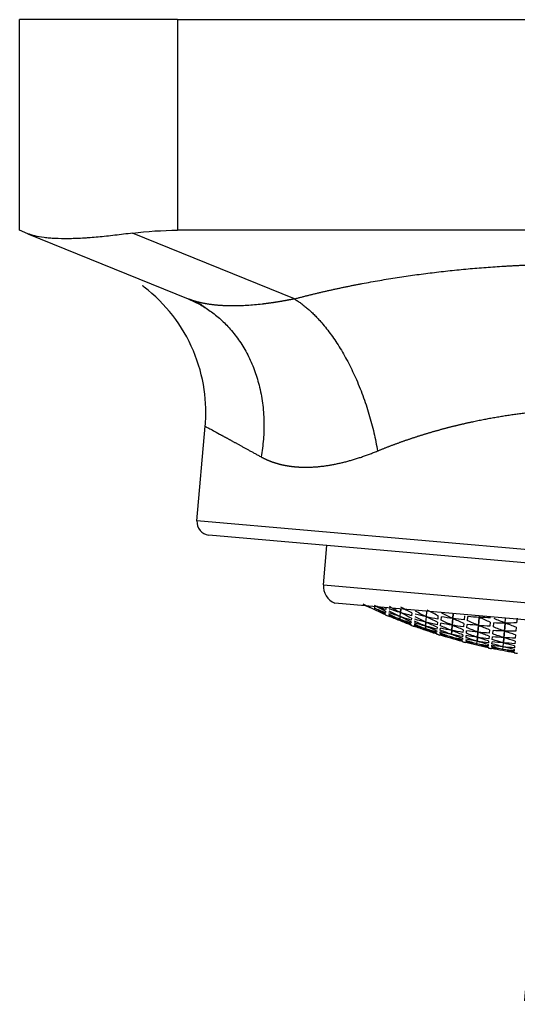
# Model space of a CAD drawing. Extents: x 2340 to 3468, y 0 to 827.
# Drawn here: x 2947.06 to 2965.98, y 244.21 to 281.18 of the extents above; entities that cross this region are included whole.
import ezdxf

# ---------------------------------------------------------------- set-up
doc = ezdxf.new("R2010")
doc.units = 0
doc.header["$LTSCALE"] = 3
doc.header["$MEASUREMENT"] = 0
doc.header["$PDMODE"] = 3
doc.header["$PDSIZE"] = -10
doc.layers.get('0').update_dxf_attribs({"linetype": 'CONTINUOUS'})
doc.layers.get('DEFPOINTS').update_dxf_attribs({"linetype": 'CONTINUOUS'})
doc.layers.add('1', color=7, linetype='CONTINUOUS')
doc.styles.add('Daelim Dimension', font='NanumGothic.ttf')
doc.dimstyles.new('DEFAULT', dxfattribs={"dimscale": 2, "dimtxt": 2, "dimasz": 2, "dimexe": 0, "dimexo": 2, "dimgap": 1, "dimtad": 1, "dimdec": 1, "dimzin": 9, "dimdsep": 46, "dimtxsty": 'Daelim Dimension', "dimcen": 0.5, "dimclrd": 252, "dimclre": 252, "dimclrt": 3, "dimadec": 1, "dimazin": 0, "dimtfac": 1, "dimtdec": 1, "dimtix": 1, "dimtmove": 0, "dimatfit": 3, "dimfxl": 1, "dimtolj": 1, "dimtzin": 1, "dimlwd": 9, "dimlwe": 9, "dimarcsym": 0})

# ---------------------------------------------------------------- blocks, each defined once
blk = doc.blocks.new('*D10')
at = {"color": 5, "lineweight": 9, "ltscale": 0.5, "transparency": 16777216}
for p, q in [((2967.377, 252.699), (2967.377, 159.568)), ((2966.614, 248.234), (2958.889, 159.939))]:
    blk.add_line(p, q, dxfattribs=at)
blk.add_arc((2967.377, 256.96), 97.392, 267.35337, 267.64663, dxfattribs=at)
at = {"color": 5, "ltscale": 0.5, "transparency": 16777216}
for points in [[(2962.836, 159.007), (2962.925, 160.337), (2958.889, 159.939)], [(2963.392, 160.317), (2963.365, 158.984), (2967.377, 159.568)]]:
    blk.add_solid(points, dxfattribs=at)
at = {"layer": 'DEFPOINTS', "color": 0, "ltscale": 0.5, "transparency": 16777216}
for p in [(2967.983, 263.882), (2967.377, 256.96), (2967.377, 256.699), (2966.963, 252.219), (2961.715, 159.733)]:
    blk.add_point(p, dxfattribs=at)
at = {"color": 7, "ltscale": 0.5, "transparency": 16777216, "insert": (2963.465, 167.34), "char_height": 10, "attachment_point": 5, "rotation": 357.5, "style": 'Daelim Dimension'}
blk.add_mtext('\\A1;5.0°', dxfattribs=at)

msp = doc.modelspace()

# ---------------------------------------------------------------- linework, layer by layer
at = {"layer": '1', "color": 7, "linetype": 'Continuous', "lineweight": 18}
for p, q in [((2953.062, 281.182), (2947.062, 281.182)), ((2947.062, 273.182), (2947.062, 281.182)), ((2953.062, 281.182), (3066.062, 281.182)), ((2947.381, 273.053), (2947.062, 273.182)), ((2947.381, 273.053), (2953.468, 270.58)), ((3026.643, 273.182), (2953.062, 273.182)), ((2953.804, 262.157), (2954.118, 265.745)), ((2981.105, 259.266), (2954.259, 261.615)), ((2958.611, 259.728), (2958.742, 261.223)), ((2976.003, 257.544), (2959.036, 259.029)), ((2960.541, 258.839), (2960.536, 258.788)), ((2960.541, 258.839), (2960.536, 258.788)), ((2960.546, 258.897), (2960.541, 258.839)), ((2960.546, 258.897), (2960.541, 258.839)), ((2960.978, 258.864), (2960.971, 258.787)), ((2961.53, 258.675), (2961.542, 258.809)), ((2961.542, 258.809), (2961.53, 258.675)), ((2961.542, 258.809), (2961.53, 258.675)), ((2961.53, 258.675), (2961.542, 258.809)), ((2960.954, 258.593), (2960.954, 258.595)), ((2960.957, 258.633), (2960.955, 258.607)), ((2960.965, 258.723), (2960.961, 258.671)), ((2961.504, 258.369), (2961.508, 258.42)), ((2961.504, 258.369), (2961.508, 258.42)), ((2961.517, 258.521), (2961.508, 258.42)), ((2961.508, 258.42), (2961.517, 258.521)), ((2961.517, 258.521), (2961.508, 258.42)), ((2961.508, 258.42), (2961.517, 258.521)), ((2961.517, 258.521), (2961.53, 258.675)), ((2961.517, 258.521), (2961.53, 258.675)), ((2961.947, 258.466), (2961.94, 258.39)), ((2961.963, 258.658), (2961.955, 258.555)), ((2962.502, 258.307), (2962.52, 258.511)), ((2962.502, 258.307), (2962.52, 258.511)), ((2962.52, 258.511), (2962.538, 258.722)), ((2962.52, 258.511), (2962.538, 258.722)), ((2962.958, 258.554), (2962.947, 258.426)), ((2963.078, 258.384), (2963.089, 258.512)), ((2963.496, 258.195), (2963.518, 258.449)), ((2963.518, 258.449), (2963.496, 258.195)), ((2963.518, 258.449), (2963.496, 258.195)), ((2963.496, 258.195), (2963.518, 258.449)), ((2963.518, 258.449), (2963.534, 258.635)), ((2963.534, 258.635), (2963.518, 258.449)), ((2963.534, 258.635), (2963.518, 258.449)), ((2963.518, 258.449), (2963.534, 258.635)), ((2963.962, 258.554), (2963.949, 258.4)), ((2964.08, 258.364), (2964.093, 258.518)), ((2964.499, 258.184), (2964.526, 258.49)), ((2964.526, 258.49), (2964.499, 258.184)), ((2964.526, 258.49), (2964.499, 258.184)), ((2964.499, 258.184), (2964.526, 258.49)), ((2964.531, 258.548), (2964.526, 258.49)), ((2964.526, 258.49), (2964.531, 258.548)), ((2964.526, 258.49), (2964.531, 258.548)), ((2964.531, 258.548), (2964.526, 258.49)), ((2965.511, 258.275), (2965.527, 258.461)), ((2965.511, 258.275), (2965.527, 258.461)), ((2965.962, 258.463), (2965.946, 258.282)), ((2961.923, 258.199), (2961.924, 258.201)), ((2961.927, 258.239), (2961.925, 258.213)), ((2961.935, 258.327), (2961.93, 258.276)), ((2962.476, 258.006), (2962.48, 258.056)), ((2962.476, 258.006), (2962.48, 258.056)), ((2962.489, 258.156), (2962.48, 258.056)), ((2962.489, 258.156), (2962.48, 258.056)), ((2962.502, 258.307), (2962.489, 258.156)), ((2962.489, 258.156), (2962.502, 258.307)), ((2962.489, 258.156), (2962.502, 258.307)), ((2962.502, 258.307), (2962.489, 258.156)), ((2962.921, 258.123), (2962.914, 258.048)), ((2962.937, 258.312), (2962.928, 258.211)), ((2963.045, 258.006), (2963.051, 258.081)), ((2963.059, 258.169), (2963.068, 258.27)), ((2963.496, 258.195), (2963.478, 257.994)), ((2963.478, 257.994), (2963.496, 258.195)), ((2963.496, 258.195), (2963.478, 257.994)), ((2963.478, 257.994), (2963.496, 258.195)), ((2963.936, 258.259), (2963.925, 258.133)), ((2964.057, 258.098), (2964.068, 258.224)), ((2964.499, 258.184), (2964.477, 257.932)), ((2964.477, 257.932), (2964.499, 258.184)), ((2964.477, 257.932), (2964.499, 258.184)), ((2964.499, 258.184), (2964.477, 257.932)), ((2964.944, 258.309), (2964.931, 258.156)), ((2965.063, 258.128), (2965.076, 258.28)), ((2965.511, 258.275), (2965.484, 257.97)), ((2965.484, 257.97), (2965.511, 258.275)), ((2965.511, 258.275), (2965.484, 257.97)), ((2965.484, 257.97), (2965.511, 258.275)), ((2965.931, 258.116), (2965.918, 257.965)), ((2962.897, 257.86), (2962.898, 257.861)), ((2962.901, 257.898), (2962.899, 257.874)), ((2962.908, 257.985), (2962.904, 257.936)), ((2963.035, 257.894), (2963.039, 257.944)), ((2963.452, 257.696), (2963.457, 257.746)), ((2963.452, 257.696), (2963.457, 257.746)), ((2963.478, 257.994), (2963.465, 257.845)), ((2963.465, 257.845), (2963.478, 257.994)), ((2963.478, 257.994), (2963.465, 257.845)), ((2963.465, 257.845), (2963.478, 257.994)), ((2963.887, 257.697), (2963.883, 257.647)), ((2963.899, 257.833), (2963.892, 257.758)), ((2963.915, 258.02), (2963.907, 257.92)), ((2964.024, 257.723), (2964.03, 257.798)), ((2964.038, 257.885), (2964.047, 257.985)), ((2964.446, 257.585), (2964.459, 257.733)), ((2964.459, 257.733), (2964.446, 257.585)), ((2964.459, 257.733), (2964.446, 257.585)), ((2964.446, 257.585), (2964.459, 257.733)), ((2964.459, 257.733), (2964.477, 257.932)), ((2964.477, 257.932), (2964.459, 257.733)), ((2964.459, 257.733), (2964.477, 257.932)), ((2964.477, 257.932), (2964.459, 257.733)), ((2964.898, 257.78), (2964.889, 257.68)), ((2964.919, 258.017), (2964.908, 257.892)), ((2965.021, 257.652), (2965.03, 257.751)), ((2965.04, 257.863), (2965.051, 257.989)), ((2965.445, 257.522), (2965.462, 257.72)), ((2965.462, 257.72), (2965.445, 257.522)), ((2965.445, 257.522), (2965.462, 257.72)), ((2965.462, 257.72), (2965.445, 257.522)), ((2965.462, 257.72), (2965.484, 257.97)), ((2965.484, 257.97), (2965.462, 257.72)), ((2965.484, 257.97), (2965.462, 257.72)), ((2965.462, 257.72), (2965.484, 257.97)), ((2965.906, 257.826), (2965.895, 257.701)), ((2963.876, 257.572), (2963.876, 257.574)), ((2963.879, 257.61), (2963.877, 257.586)), ((2964.438, 257.487), (2964.433, 257.438)), ((2964.433, 257.438), (2964.438, 257.487)), ((2964.433, 257.438), (2964.438, 257.487)), ((2964.438, 257.487), (2964.433, 257.438)), ((2964.438, 257.487), (2964.446, 257.585)), ((2964.438, 257.487), (2964.446, 257.585)), ((2964.859, 257.335), (2964.859, 257.337)), ((2964.863, 257.373), (2964.86, 257.349)), ((2964.87, 257.459), (2964.866, 257.41)), ((2964.882, 257.594), (2964.875, 257.52)), ((2964.998, 257.382), (2965.002, 257.431)), ((2965.007, 257.492), (2965.014, 257.566)), ((2965.423, 257.277), (2965.432, 257.375)), ((2965.423, 257.277), (2965.432, 257.375)), ((2965.432, 257.375), (2965.445, 257.522)), ((2965.432, 257.375), (2965.445, 257.522)), ((2965.869, 257.405), (2965.863, 257.332)), ((2965.885, 257.59), (2965.877, 257.491)), ((2965.419, 257.229), (2965.423, 257.277)), ((2965.419, 257.229), (2965.423, 257.277)), ((2965.847, 257.148), (2965.847, 257.149)), ((2965.85, 257.185), (2965.848, 257.161)), ((2965.857, 257.271), (2965.853, 257.222))]:
    msp.add_line(p, q, dxfattribs=at)
at = {"layer": '1', "color": 7, "linetype": 'Continuous', "lineweight": 13}
for p, q in [((2953.062, 281.182), (2953.062, 273.182)), ((2957.504, 270.578), (2951.359, 273.074)), ((2981.645, 259.721), (2953.804, 262.157)), ((2958.611, 259.728), (2976.543, 258.16))]:
    msp.add_line(p, q, dxfattribs=at)
at = {"layer": '1', "color": 7, "linetype": 'Continuous', "lineweight": 18}
for centre, radius, start, end in [((2954.302, 262.113), 0.5, 175, 265), ((2959.301, 259.668), 0.692, 175, 247.4981), ((2969.2, 277.501), 20.628, 246.4363, 246.8284), ((2969.2, 277.501), 20.628, 249.343, 249.7292), ((2969.2, 277.501), 20.628, 252.209, 252.5903), ((2969.2, 277.501), 20.628, 255.0421, 255.4196), ((2969.2, 277.501), 20.628, 257.8508, 258.2257), ((2969.2, 277.501), 20.628, 260.6429, 261.0161)]:
    msp.add_arc(centre, radius, start, end, dxfattribs=at)
at = {"layer": '1', "color": 7, "linetype": 'Continuous', "lineweight": 18, "extrusion": (0, 0, -1)}
for centre, major_axis, ratio, start_param, end_param in [((2953.062, 270.548), (6, 0), 0.439024, 4.424582, 4.712389), ((2967.241, 277.673), (-1.765, -20.173), 0.866025, 0.291118, 0.316999), ((2967.673, 277.635), (-1.778, -20.321), 0.866025, 0.314607, 0.34049), ((2967.673, 277.635), (1.778, 20.321), 0.866025, 3.430522, 3.4562), ((2967.241, 277.673), (1.765, 20.173), 0.866025, 3.407032, 3.432711), ((2968.104, 277.597), (1.788, 20.432), 0.866025, 3.454425, 3.48016), ((2966.81, 277.71), (1.749, 19.986), 0.866025, 3.383818, 3.409575), ((2968.535, 277.559), (1.794, 20.507), 0.866025, 3.478882, 3.504745), ((2966.379, 277.748), (1.729, 19.76), 0.866025, 3.360745, 3.386648), ((2966.196, 277.764), (-1.719, -19.652), 0.866025, 0.175596, 0.201399), ((2969.216, 277.5), (-1.798, -20.55), 0.866025, 0.343446, 0.369309), ((2969.647, 277.462), (1.796, 20.53), 0.866025, 3.485375, 3.511267), ((2967.49, 277.651), (-1.773, -20.263), 0.866025, 0.245632, 0.271056), ((2967.922, 277.613), (-1.784, -20.39), 0.866025, 0.269331, 0.294762), ((2967.059, 277.689), (-1.758, -20.098), 0.866025, 0.2222, 0.247685), ((2968.353, 277.575), (-1.792, -20.48), 0.866025, 0.293436, 0.318941), ((2966.628, 277.726), (-1.741, -19.895), 0.866025, 0.198905, 0.224511), ((2968.784, 277.538), (-1.796, -20.533), 0.866025, 0.318089, 0.343737), ((2968.353, 277.575), (1.792, 20.48), 0.866025, 3.409711, 3.435028), ((2967.059, 277.689), (1.758, 20.098), 0.866025, 3.338456, 3.363793), ((2968.784, 277.538), (1.796, 20.533), 0.866025, 3.434243, 3.459681), ((2966.628, 277.726), (1.741, 19.895), 0.866025, 3.315018, 3.340497), ((2969.216, 277.5), (1.798, 20.55), 0.866025, 3.459409, 3.485039), ((2966.196, 277.764), (1.719, 19.652), 0.866025, 3.291501, 3.317188), ((2966.445, 277.742), (-1.732, -19.797), 0.866025, 0.130201, 0.15562), ((2969.465, 277.478), (-1.797, -20.543), 0.866025, 0.299297, 0.324773), ((2966.014, 277.78), (-1.709, -19.537), 0.866025, 0.106269, 0.131947), ((2969.896, 277.44), (-1.794, -20.502), 0.866025, 0.325438, 0.351191), ((2969.896, 277.44), (1.794, 20.502), 0.866025, 3.441495, 3.467031), ((2966.014, 277.78), (1.709, 19.537), 0.866025, 3.222253, 3.247861), ((2970.328, 277.403), (1.787, 20.426), 0.866025, 3.468299, 3.494163), ((2965.832, 277.796), (-1.698, -19.414), 0.866025, 0.036652, 0.06234), ((2970.577, 277.381), (-1.782, -20.364), 0.866025, 0.308873, 0.334654), ((2970.577, 277.381), (1.782, 20.364), 0.866025, 3.424891, 3.450466), ((2965.832, 277.796), (1.698, 19.414), 0.866025, 3.152579, 3.178245), ((2965.649, 277.812), (-1.687, -19.283), 0.866025, 6.249499, 6.275337), ((2971.257, 277.321), (1.761, 20.134), 0.866025, 3.409399, 3.435147), ((2965.649, 277.812), (1.687, 19.283), 0.866025, 3.082048, 3.107907), ((2971.506, 277.3), (-1.752, -20.026), 0.866025, 0.250453, 0.27621), ((2967.922, 277.613), (1.784, 20.39), 0.866025, 3.385664, 3.410924), ((2967.49, 277.651), (1.773, 20.263), 0.866025, 3.361958, 3.387224), ((2967.739, 277.629), (-1.78, -20.341), 0.866025, 0.20118, 0.226237), ((2968.171, 277.591), (-1.789, -20.446), 0.866025, 0.22505, 0.250117), ((2967.308, 277.667), (-1.767, -20.198), 0.866025, 0.177505, 0.20262), ((2968.602, 277.554), (-1.795, -20.515), 0.866025, 0.249264, 0.2744), ((2966.877, 277.705), (-1.751, -20.017), 0.866025, 0.153895, 0.179128), ((2969.033, 277.516), (-1.798, -20.547), 0.866025, 0.27396, 0.299233), ((2968.602, 277.554), (1.795, 20.515), 0.866025, 3.365878, 3.390857), ((2967.308, 277.667), (1.767, 20.198), 0.866025, 3.294098, 3.319097), ((2969.033, 277.516), (1.798, 20.547), 0.866025, 3.390458, 3.415553), ((2966.877, 277.705), (1.751, 20.017), 0.866025, 3.270353, 3.295488), ((2969.465, 277.478), (1.797, 20.543), 0.866025, 3.415609, 3.44089), ((2966.445, 277.742), (1.732, 19.797), 0.866025, 3.246457, 3.271793), ((2966.694, 277.721), (-1.744, -19.929), 0.866025, 0.085787, 0.110903), ((2969.714, 277.456), (-1.796, -20.524), 0.866025, 0.255865, 0.281036), ((2966.263, 277.758), (-1.723, -19.692), 0.866025, 0.061459, 0.086823), ((2970.145, 277.419), (-1.79, -20.463), 0.866025, 0.281905, 0.307341), ((2970.145, 277.419), (1.79, 20.463), 0.866025, 3.398243, 3.423497), ((2966.263, 277.758), (1.723, 19.692), 0.866025, 3.177726, 3.203052), ((2970.394, 277.397), (-1.786, -20.41), 0.866025, 0.238892, 0.264088), ((2966.081, 277.774), (1.713, 19.58), 0.866025, 3.133863, 3.159303), ((2970.826, 277.359), (-1.775, -20.291), 0.866025, 0.265683, 0.291213), ((2970.826, 277.359), (1.775, 20.291), 0.866025, 3.381919, 3.407276), ((2966.081, 277.774), (1.713, 19.58), 0.866025, 3.108417, 3.133863), ((2971.075, 277.337), (-1.768, -20.205), 0.866025, 0.222829, 0.248179), ((2965.898, 277.79), (-1.702, -19.46), 0.866025, 6.205402, 6.23105), ((2965.898, 277.79), (1.702, 19.46), 0.866025, 3.038103, 3.063809), ((2971.506, 277.3), (1.752, 20.026), 0.866025, 3.366448, 3.392046), ((2968.171, 277.591), (1.789, 20.446), 0.866025, 3.34172, 3.366643), ((2967.739, 277.629), (1.78, 20.341), 0.866025, 3.31784, 3.342772), ((2967.988, 277.607), (-1.785, -20.406), 0.866025, 0.15756, 0.182324), ((2968.42, 277.57), (-1.793, -20.49), 0.866025, 0.181567, 0.206342), ((2967.557, 277.645), (-1.775, -20.285), 0.866025, 0.133686, 0.158506), ((2968.851, 277.532), (-1.797, -20.538), 0.866025, 0.205858, 0.230701), ((2967.126, 277.683), (-1.761, -20.126), 0.866025, 0.109812, 0.134747), ((2969.283, 277.494), (-1.798, -20.549), 0.866025, 0.230572, 0.255547), ((2968.42, 277.57), (1.793, 20.49), 0.866025, 3.298499, 3.32316), ((2967.988, 277.607), (1.785, 20.406), 0.866025, 3.274481, 3.299153), ((2968.851, 277.532), (1.797, 20.538), 0.866025, 3.322736, 3.347451), ((2967.557, 277.645), (1.775, 20.285), 0.866025, 3.250542, 3.275279), ((2969.283, 277.494), (1.798, 20.549), 0.866025, 3.347336, 3.372165), ((2967.126, 277.683), (1.761, 20.126), 0.866025, 3.226537, 3.251404), ((2969.714, 277.456), (1.796, 20.524), 0.866025, 3.372451, 3.397458), ((2966.694, 277.721), (1.744, 19.929), 0.866025, 3.202319, 3.22738), ((2969.532, 277.472), (-1.797, -20.539), 0.866025, 0.187743, 0.212489), ((2966.943, 277.699), (-1.754, -20.048), 0.866025, 0.042154, 0.067037), ((2969.963, 277.435), (-1.793, -20.493), 0.866025, 0.212972, 0.23791), ((2966.512, 277.736), (-1.735, -19.834), 0.866025, 0.017484, 0.042609), ((2969.963, 277.435), (1.793, 20.493), 0.866025, 3.329762, 3.354565), ((2966.943, 277.699), (1.754, 20.048), 0.866025, 3.15889, 3.183747), ((2970.394, 277.397), (1.786, 20.41), 0.866025, 3.35544, 3.380485), ((2966.512, 277.736), (-1.735, -19.834), 0.866025, 6.275555, 6.300669), ((2966.761, 277.715), (-1.746, -19.962), 0.866025, 6.257334, 6.28229), ((2970.643, 277.375), (-1.78, -20.346), 0.866025, 0.196228, 0.221254), ((2966.33, 277.752), (-1.726, -19.731), 0.866025, 6.231769, 6.257032), ((2970.643, 277.375), (1.78, 20.346), 0.866025, 3.31292, 3.337821), ((2966.761, 277.715), (1.746, 19.962), 0.866025, 3.090771, 3.115742), ((2971.075, 277.337), (1.768, 20.205), 0.866025, 3.339211, 3.364421), ((2966.33, 277.752), (1.726, 19.731), 0.866025, 3.064879, 3.090177), ((2968.237, 277.586), (-1.79, -20.459), 0.866025, 0.114586, 0.139126), ((2968.669, 277.548), (-1.795, -20.522), 0.866025, 0.1387, 0.163248), ((2967.806, 277.623), (-1.781, -20.36), 0.866025, 0.090551, 0.115146), ((2969.1, 277.51), (-1.798, -20.549), 0.866025, 0.163037, 0.187653), ((2967.375, 277.661), (-1.769, -20.223), 0.866025, 0.066457, 0.091165), ((2968.669, 277.548), (1.795, 20.522), 0.866025, 3.255822, 3.280293), ((2968.237, 277.586), (1.79, 20.459), 0.866025, 3.2317, 3.256178), ((2969.1, 277.51), (1.798, 20.549), 0.866025, 3.280109, 3.30463), ((2967.806, 277.623), (1.781, 20.36), 0.866025, 3.207602, 3.232144), ((2969.532, 277.472), (1.797, 20.539), 0.866025, 3.304706, 3.329336), ((2967.375, 277.661), (1.769, 20.223), 0.866025, 3.183382, 3.208049), ((2968.487, 277.564), (-1.794, -20.5), 0.866025, 0.072084, 0.096467), ((2968.918, 277.526), (-1.797, -20.542), 0.866025, 0.096274, 0.120661), ((2968.055, 277.601), (-1.787, -20.422), 0.866025, 0.047926, 0.07236), ((2969.349, 277.488), (-1.798, -20.548), 0.866025, 0.120632, 0.145086), ((2967.624, 277.639), (-1.777, -20.306), 0.866025, 0.023651, 0.048196), ((2969.781, 277.451), (-1.795, -20.517), 0.866025, 0.145307, 0.169887), ((2967.192, 277.677), (-1.763, -20.153), 0.866025, 6.282298, 6.307016), ((2970.212, 277.413), (-1.789, -20.45), 0.866025, 0.170449, 0.19522), ((2969.781, 277.451), (1.795, 20.517), 0.866025, 3.262402, 3.286899), ((2967.624, 277.639), (1.777, 20.306), 0.866025, 3.140712, 3.165244), ((2970.212, 277.413), (1.789, 20.45), 0.866025, 3.287377, 3.312042), ((2967.192, 277.677), (1.763, 20.153), 0.866025, 3.115987, 3.140705), ((2968.918, 277.526), (1.797, 20.542), 0.866025, 3.213528, 3.237866), ((2968.487, 277.564), (1.794, 20.5), 0.866025, 3.189333, 3.213677), ((2969.349, 277.488), (1.798, 20.548), 0.866025, 3.237836, 3.262225), ((2968.055, 277.601), (1.787, 20.422), 0.866025, 3.16511, 3.189518)]:
    msp.add_ellipse(centre, major_axis=major_axis, ratio=ratio, start_param=start_param, end_param=end_param, dxfattribs=at)
at = {"layer": '1', "color": 7, "linetype": 'Continuous', "lineweight": 18}
for points, knots in [([(2951.359, 273.074), (2951.129, 273.044), (2950.905, 273.016), (2950.469, 272.966), (2950.257, 272.943), (2949.948, 272.915), (2949.846, 272.906), (2949.696, 272.895), (2949.647, 272.892), (2949.548, 272.885), (2949.499, 272.882), (2949.259, 272.869), (2949.078, 272.862), (2948.734, 272.859), (2948.572, 272.862), (2948.344, 272.873), (2948.271, 272.878), (2948.13, 272.89), (2948.062, 272.898), (2947.87, 272.923), (2947.754, 272.944), (2947.549, 272.993), (2947.459, 273.021), (2947.381, 273.053)], [0, 0, 0, 0, 0.125, 0.125, 0.25, 0.25, 0.3125, 0.3125, 0.34375, 0.34375, 0.375, 0.375, 0.5, 0.5, 0.625, 0.625, 0.6875, 0.6875, 0.75, 0.75, 0.875, 0.875, 1, 1, 1, 1]), ([(2954.114, 265.701), (2954.159, 266.19), (2954.134, 267.172), (2953.725, 268.641), (2952.935, 269.985), (2952.208, 270.707), (2951.793, 271.028)], [0, 0, 0, 0, 0.23818, 0.489335, 0.746081, 1, 1, 1, 1]), ([(2953.779, 270.474), (2953.77, 270.477), (2953.746, 270.484), (2953.708, 270.495), (2953.666, 270.508), (2953.625, 270.522), (2953.585, 270.536), (2953.546, 270.55), (2953.507, 270.565), (2953.481, 270.575), (2953.468, 270.58)], [0, 0, 0, 0, 0.089098, 0.218632, 0.348353, 0.478268, 0.608383, 0.738706, 0.869242, 1, 1, 1, 1])]:
    msp.add_open_spline(points, degree=3, knots=knots, dxfattribs=at)
at = {"layer": '1', "color": 7, "linetype": 'Continuous', "lineweight": 13}
for points, knots in [([(2957.504, 270.578), (2957.524, 270.583), (2957.564, 270.594), (2957.625, 270.61), (2957.685, 270.625), (2957.746, 270.641), (2957.807, 270.657), (2957.868, 270.672), (2957.93, 270.688), (2957.992, 270.703), (2958.053, 270.719), (2958.116, 270.734), (2958.178, 270.749), (2958.24, 270.765), (2958.303, 270.78), (2958.366, 270.795), (2958.429, 270.81), (2958.492, 270.825), (2958.556, 270.84), (2958.62, 270.854), (2958.684, 270.869), (2958.748, 270.884), (2958.812, 270.898), (2958.877, 270.913), (2958.942, 270.927), (2959.006, 270.941), (2959.072, 270.956), (2959.137, 270.97), (2959.203, 270.984), (2959.268, 270.998), (2959.334, 271.012), (2959.401, 271.026), (2959.467, 271.039), (2959.534, 271.053), (2959.601, 271.067), (2959.668, 271.08), (2959.735, 271.094), (2959.802, 271.107), (2959.87, 271.12), (2959.938, 271.133), (2960.006, 271.146), (2960.273, 271.197), (2960.739, 271.281), (2961.407, 271.39), (2962.073, 271.487), (2962.741, 271.575), (2963.415, 271.652), (2964.096, 271.719), (2964.78, 271.776), (2965.288, 271.811), (2965.618, 271.83), (2965.77, 271.838), (2965.921, 271.846), (2966.071, 271.853), (2966.221, 271.86), (2966.37, 271.866), (2966.518, 271.872), (2966.665, 271.877), (2966.811, 271.882), (2966.957, 271.886), (2967.102, 271.89), (2967.246, 271.893), (2967.389, 271.896), (2967.531, 271.899), (2967.673, 271.901), (2967.813, 271.902), (2967.953, 271.903), (2968.092, 271.904), (2968.184, 271.904), (2968.23, 271.904)], [0, 0, 0, 0, 0.006333, 0.012673, 0.019022, 0.025378, 0.031741, 0.038113, 0.044492, 0.050879, 0.057274, 0.063677, 0.070087, 0.076505, 0.082931, 0.089364, 0.095806, 0.102255, 0.108711, 0.115175, 0.121647, 0.128127, 0.134614, 0.141109, 0.147611, 0.154121, 0.160639, 0.167164, 0.173697, 0.180238, 0.186786, 0.193341, 0.199905, 0.206476, 0.213054, 0.21964, 0.226234, 0.232835, 0.239444, 0.24606, 0.252684, 0.259315, 0.323876, 0.387248, 0.449437, 0.510437, 0.572381, 0.634001, 0.695302, 0.756293, 0.769827, 0.783283, 0.796663, 0.809964, 0.823187, 0.836332, 0.849398, 0.862386, 0.875294, 0.888123, 0.900873, 0.913544, 0.926134, 0.938645, 0.951076, 0.963428, 0.975699, 0.987889, 1, 1, 1, 1]), ([(2957.504, 270.578), (2957.49, 270.575), (2957.462, 270.569), (2957.42, 270.561), (2957.378, 270.552), (2957.337, 270.544), (2957.295, 270.536), (2957.254, 270.528), (2957.213, 270.521), (2957.172, 270.513), (2957.131, 270.506), (2957.091, 270.498), (2957.05, 270.491), (2957.01, 270.484), (2956.97, 270.477), (2956.93, 270.471), (2956.89, 270.464), (2956.851, 270.458), (2956.812, 270.452), (2956.772, 270.446), (2956.733, 270.44), (2956.695, 270.434), (2956.656, 270.428), (2956.617, 270.423), (2956.579, 270.417), (2956.541, 270.412), (2956.503, 270.407), (2956.465, 270.402), (2956.428, 270.397), (2956.39, 270.392), (2956.353, 270.388), (2956.316, 270.383), (2956.192, 270.369), (2955.986, 270.348), (2955.703, 270.327), (2955.431, 270.314), (2955.237, 270.311), (2955.113, 270.311), (2955.055, 270.312), (2954.998, 270.313), (2954.941, 270.314), (2954.885, 270.316), (2954.829, 270.319), (2954.774, 270.321), (2954.72, 270.325), (2954.666, 270.328), (2954.612, 270.332), (2954.559, 270.337), (2954.507, 270.342), (2954.455, 270.348), (2954.404, 270.353), (2954.354, 270.36), (2954.304, 270.367), (2954.254, 270.374), (2954.205, 270.381), (2954.157, 270.39), (2954.109, 270.398), (2954.062, 270.407), (2954.016, 270.417), (2953.97, 270.427), (2953.925, 270.437), (2953.88, 270.448), (2953.836, 270.459), (2953.803, 270.468), (2953.784, 270.473), (2953.779, 270.474)], [0, 0, 0, 0, 0.00942, 0.018819, 0.028197, 0.037553, 0.046888, 0.056203, 0.065497, 0.074769, 0.084022, 0.093254, 0.102465, 0.111656, 0.120827, 0.129978, 0.139108, 0.148219, 0.157311, 0.166382, 0.175434, 0.184467, 0.19348, 0.202474, 0.211449, 0.220405, 0.229342, 0.238261, 0.247161, 0.256042, 0.264905, 0.27375, 0.282576, 0.353799, 0.424333, 0.494247, 0.56361, 0.57951, 0.595408, 0.611306, 0.627203, 0.643102, 0.659002, 0.674906, 0.690813, 0.706725, 0.722642, 0.738566, 0.754498, 0.770437, 0.786386, 0.802345, 0.818315, 0.834297, 0.850292, 0.8663, 0.882323, 0.898362, 0.914416, 0.930489, 0.946579, 0.962688, 0.978817, 0.994967, 1, 1, 1, 1]), ([(2960.663, 264.807), (2960.679, 264.814), (2960.71, 264.827), (2960.757, 264.846), (2960.804, 264.865), (2960.851, 264.883), (2960.898, 264.902), (2960.945, 264.921), (2960.992, 264.939), (2961.039, 264.957), (2961.086, 264.976), (2961.134, 264.994), (2961.181, 265.012), (2961.229, 265.03), (2961.276, 265.047), (2961.324, 265.065), (2961.371, 265.082), (2961.419, 265.1), (2961.466, 265.117), (2961.514, 265.134), (2961.562, 265.151), (2961.61, 265.168), (2961.657, 265.185), (2961.705, 265.202), (2961.753, 265.218), (2961.801, 265.235), (2961.849, 265.251), (2961.897, 265.267), (2961.945, 265.283), (2961.993, 265.299), (2962.041, 265.315), (2962.089, 265.331), (2962.138, 265.346), (2962.186, 265.362), (2962.234, 265.377), (2962.282, 265.393), (2962.331, 265.408), (2962.379, 265.423), (2962.427, 265.438), (2962.476, 265.452), (2962.524, 265.467), (2962.572, 265.482), (2962.621, 265.496), (2962.669, 265.51), (2962.718, 265.525), (2962.766, 265.539), (2962.815, 265.553), (2962.863, 265.566), (2962.912, 265.58), (2962.961, 265.594), (2963.009, 265.607), (2963.058, 265.621), (2963.106, 265.634), (2963.155, 265.647), (2963.204, 265.66), (2963.252, 265.673), (2963.301, 265.686), (2963.35, 265.699), (2963.398, 265.711), (2963.447, 265.724), (2963.496, 265.736), (2963.545, 265.748), (2963.593, 265.76), (2963.642, 265.772), (2963.691, 265.784), (2963.74, 265.796), (2963.788, 265.808), (2963.837, 265.819), (2963.886, 265.831), (2963.935, 265.842), (2963.984, 265.853), (2964.032, 265.864), (2964.081, 265.875), (2964.13, 265.886), (2964.179, 265.897), (2964.227, 265.907), (2964.293, 265.921), (2964.375, 265.939), (2964.473, 265.959), (2964.572, 265.979), (2964.671, 265.999), (2964.77, 266.018), (2964.869, 266.036), (2964.968, 266.055), (2965.067, 266.072), (2965.166, 266.09), (2965.265, 266.107), (2965.364, 266.123), (2965.463, 266.139), (2965.562, 266.155), (2965.661, 266.17), (2965.761, 266.184), (2965.86, 266.199), (2965.959, 266.212), (2966.058, 266.226), (2966.157, 266.239), (2966.257, 266.251), (2966.356, 266.263), (2966.455, 266.275), (2966.554, 266.286), (2966.653, 266.297), (2966.752, 266.307), (2966.851, 266.317), (2966.95, 266.327), (2967.049, 266.336), (2967.148, 266.344), (2967.247, 266.352), (2967.345, 266.36), (2967.444, 266.367), (2967.543, 266.374), (2967.641, 266.381), (2967.739, 266.387), (2967.838, 266.392), (2967.936, 266.397), (2968.034, 266.402), (2968.132, 266.406), (2968.197, 266.409), (2968.23, 266.41)], [0, 0, 0, 0, 0.007096, 0.014182, 0.021257, 0.028321, 0.035375, 0.042418, 0.049451, 0.056473, 0.063484, 0.070486, 0.077476, 0.084457, 0.091426, 0.098386, 0.105335, 0.112274, 0.119202, 0.12612, 0.133027, 0.139925, 0.146812, 0.153689, 0.160555, 0.167411, 0.174257, 0.181093, 0.187919, 0.194734, 0.20154, 0.208335, 0.21512, 0.221895, 0.22866, 0.235415, 0.24216, 0.248894, 0.255619, 0.262334, 0.269039, 0.275734, 0.282419, 0.289094, 0.295759, 0.302415, 0.30906, 0.315696, 0.322322, 0.328938, 0.335544, 0.342141, 0.348728, 0.355305, 0.361872, 0.36843, 0.374978, 0.381517, 0.388045, 0.394565, 0.401075, 0.407575, 0.414065, 0.420547, 0.427018, 0.433481, 0.439933, 0.446377, 0.452811, 0.459235, 0.465651, 0.472057, 0.478453, 0.484841, 0.491219, 0.497588, 0.503947, 0.516772, 0.529572, 0.542349, 0.555101, 0.56783, 0.580536, 0.593218, 0.605877, 0.618513, 0.631127, 0.643718, 0.656287, 0.668834, 0.681359, 0.693862, 0.706344, 0.718805, 0.731244, 0.743663, 0.756061, 0.768438, 0.780795, 0.793133, 0.80545, 0.817747, 0.830026, 0.842285, 0.854525, 0.866746, 0.878948, 0.891133, 0.903299, 0.915447, 0.927577, 0.93969, 0.951786, 0.963864, 0.975926, 0.987971, 1, 1, 1, 1]), ([(2954.118, 265.745), (2954.118, 265.745), (2954.118, 265.745), (2954.141, 265.732), (2954.244, 265.676), (2954.415, 265.582), (2954.583, 265.49), (2954.695, 265.429), (2954.726, 265.412), (2954.759, 265.394), (2954.792, 265.376), (2954.825, 265.357), (2954.86, 265.338), (2954.896, 265.319), (2954.932, 265.299), (2954.97, 265.278), (2955.008, 265.257), (2955.047, 265.236), (2955.087, 265.214), (2955.128, 265.191), (2955.169, 265.169), (2955.212, 265.145), (2955.255, 265.122), (2955.299, 265.097), (2955.344, 265.073), (2955.39, 265.047), (2955.437, 265.022), (2955.484, 264.996), (2955.533, 264.969), (2955.582, 264.942), (2955.632, 264.915), (2955.684, 264.887), (2955.735, 264.858), (2955.788, 264.829), (2955.842, 264.8), (2955.896, 264.77), (2955.952, 264.74), (2956.008, 264.709), (2956.065, 264.678), (2956.123, 264.646), (2956.181, 264.614), (2956.221, 264.592), (2956.241, 264.581)], [0, 0, 0, 0, 0.00037, 0.123987, 0.248168, 0.373033, 0.498699, 0.512597, 0.526518, 0.540463, 0.554432, 0.568424, 0.58244, 0.596481, 0.610545, 0.624635, 0.638748, 0.652887, 0.66705, 0.681239, 0.695452, 0.709691, 0.723956, 0.738246, 0.752561, 0.766903, 0.781271, 0.795664, 0.810084, 0.824531, 0.839004, 0.853504, 0.868031, 0.882584, 0.897165, 0.911773, 0.926408, 0.941071, 0.955761, 0.97048, 0.985226, 1, 1, 1, 1]), ([(2956.241, 264.581), (2956.248, 264.577), (2956.262, 264.569), (2956.284, 264.558), (2956.305, 264.547), (2956.327, 264.536), (2956.349, 264.525), (2956.371, 264.514), (2956.393, 264.504), (2956.415, 264.493), (2956.437, 264.483), (2956.459, 264.473), (2956.482, 264.463), (2956.504, 264.454), (2956.527, 264.444), (2956.55, 264.435), (2956.573, 264.426), (2956.596, 264.417), (2956.619, 264.408), (2956.643, 264.4), (2956.666, 264.391), (2956.69, 264.383), (2956.713, 264.375), (2956.737, 264.367), (2956.761, 264.359), (2956.785, 264.352), (2956.809, 264.344), (2956.833, 264.337), (2956.858, 264.33), (2956.882, 264.323), (2956.907, 264.316), (2956.932, 264.31), (2956.957, 264.303), (2956.981, 264.297), (2957.007, 264.291), (2957.032, 264.285), (2957.057, 264.28), (2957.083, 264.274), (2957.108, 264.269), (2957.134, 264.264), (2957.16, 264.259), (2957.185, 264.254), (2957.211, 264.249), (2957.238, 264.245), (2957.264, 264.24), (2957.29, 264.236), (2957.317, 264.232), (2957.343, 264.229), (2957.37, 264.225), (2957.397, 264.222), (2957.424, 264.218), (2957.451, 264.215), (2957.478, 264.212), (2957.505, 264.21), (2957.533, 264.207), (2957.56, 264.205), (2957.588, 264.203), (2957.615, 264.201), (2957.643, 264.199), (2957.671, 264.197), (2957.699, 264.195), (2957.727, 264.194), (2957.756, 264.193), (2957.784, 264.192), (2957.813, 264.191), (2957.841, 264.19), (2957.87, 264.19), (2957.899, 264.19), (2957.928, 264.19), (2957.957, 264.19), (2957.986, 264.19), (2958.015, 264.19), (2958.045, 264.191), (2958.074, 264.192), (2958.104, 264.192), (2958.134, 264.194), (2958.175, 264.195), (2958.227, 264.198), (2958.292, 264.202), (2958.357, 264.207), (2958.423, 264.213), (2958.488, 264.22), (2958.555, 264.227), (2958.622, 264.235), (2958.689, 264.244), (2958.757, 264.254), (2958.825, 264.265), (2958.893, 264.277), (2958.963, 264.289), (2959.032, 264.303), (2959.102, 264.317), (2959.172, 264.332), (2959.243, 264.348), (2959.314, 264.364), (2959.386, 264.382), (2959.458, 264.4), (2959.53, 264.419), (2959.603, 264.439), (2959.676, 264.46), (2959.75, 264.482), (2959.824, 264.504), (2959.898, 264.528), (2959.973, 264.552), (2960.048, 264.577), (2960.124, 264.603), (2960.199, 264.629), (2960.276, 264.657), (2960.353, 264.685), (2960.43, 264.715), (2960.507, 264.745), (2960.585, 264.776), (2960.637, 264.797), (2960.663, 264.807)], [0, 0, 0, 0, 0.006632, 0.013259, 0.019881, 0.026498, 0.03311, 0.039717, 0.04632, 0.052918, 0.059512, 0.066102, 0.072688, 0.07927, 0.085847, 0.092422, 0.098992, 0.105559, 0.112123, 0.118683, 0.125241, 0.131795, 0.138347, 0.144895, 0.151442, 0.157985, 0.164527, 0.171066, 0.177603, 0.184138, 0.190671, 0.197202, 0.203732, 0.210261, 0.216788, 0.223314, 0.229838, 0.236362, 0.242885, 0.249407, 0.255929, 0.26245, 0.268971, 0.275491, 0.282012, 0.288533, 0.295053, 0.301574, 0.308096, 0.314618, 0.321141, 0.327664, 0.334189, 0.340714, 0.347241, 0.353769, 0.360298, 0.366829, 0.373362, 0.379896, 0.386433, 0.392971, 0.399512, 0.406055, 0.412601, 0.419149, 0.425699, 0.432253, 0.438809, 0.445369, 0.451932, 0.458498, 0.465067, 0.47164, 0.478217, 0.484798, 0.491382, 0.505467, 0.519564, 0.533674, 0.5478, 0.561942, 0.576101, 0.59028, 0.604478, 0.618698, 0.632941, 0.647207, 0.661499, 0.675818, 0.690164, 0.704539, 0.718945, 0.733382, 0.747852, 0.762356, 0.776895, 0.791471, 0.806084, 0.820736, 0.835428, 0.850161, 0.864936, 0.879755, 0.894618, 0.909527, 0.924482, 0.939486, 0.954538, 0.969641, 0.984794, 1, 1, 1, 1])]:
    msp.add_open_spline(points, degree=3, knots=knots, dxfattribs=at)
at = {"layer": '1', "color": 7, "linetype": 'Continuous', "lineweight": 18}
for points, degree in [([(2951.793, 271.029), (2951.743, 271.067), (2951.753, 271.08)], 2), ([(2951.793, 271.028), (2951.744, 271.067), (2951.754, 271.079)], 2), ([(2954.155, 270.219), (2953.791, 270.475)], 1)]:
    msp.add_open_spline(points, degree=degree, dxfattribs=at)
at = {"layer": '1', "color": 7, "linetype": 'Continuous', "lineweight": 13}
for points, weights in [([(2953.468, 270.58), (2955.663, 269.688), (2956.738, 267.363), (2956.241, 264.581)], [1.11743493681, 0.960855070642, 0.960855021064, 1.11743478808]), ([(2957.504, 270.578), (2958.997, 269.67), (2960.212, 267.47), (2960.663, 264.807)], [1.12229159338, 0.969382748376, 0.959867538828, 1.09374596473])]:
    msp.add_rational_spline(points, weights, degree=3, dxfattribs=at)

# ---------------------------------------------------------------- dimensions: what is measured, and where the dimension line sits
at = {"color": 5, "ltscale": 0.5}
dim = msp.add_angular_dim_2l(base=(2961.715, 159.733), line1=((2967.983, 263.882), (2966.963, 252.219)), line2=((2967.377, 256.96), (2967.377, 256.699)), dimstyle='DEFAULT', override={"dimtxt": 5, "dimdec": 0, "dimclrd": 5, "dimclre": 5, "dimclrt": 7}, dxfattribs=at)
dim.commit()
dim.dimension.update_dxf_attribs({"geometry": '*D10', "text_midpoint": (2963.465, 167.34)})

doc.saveas('drawing.dxf')
